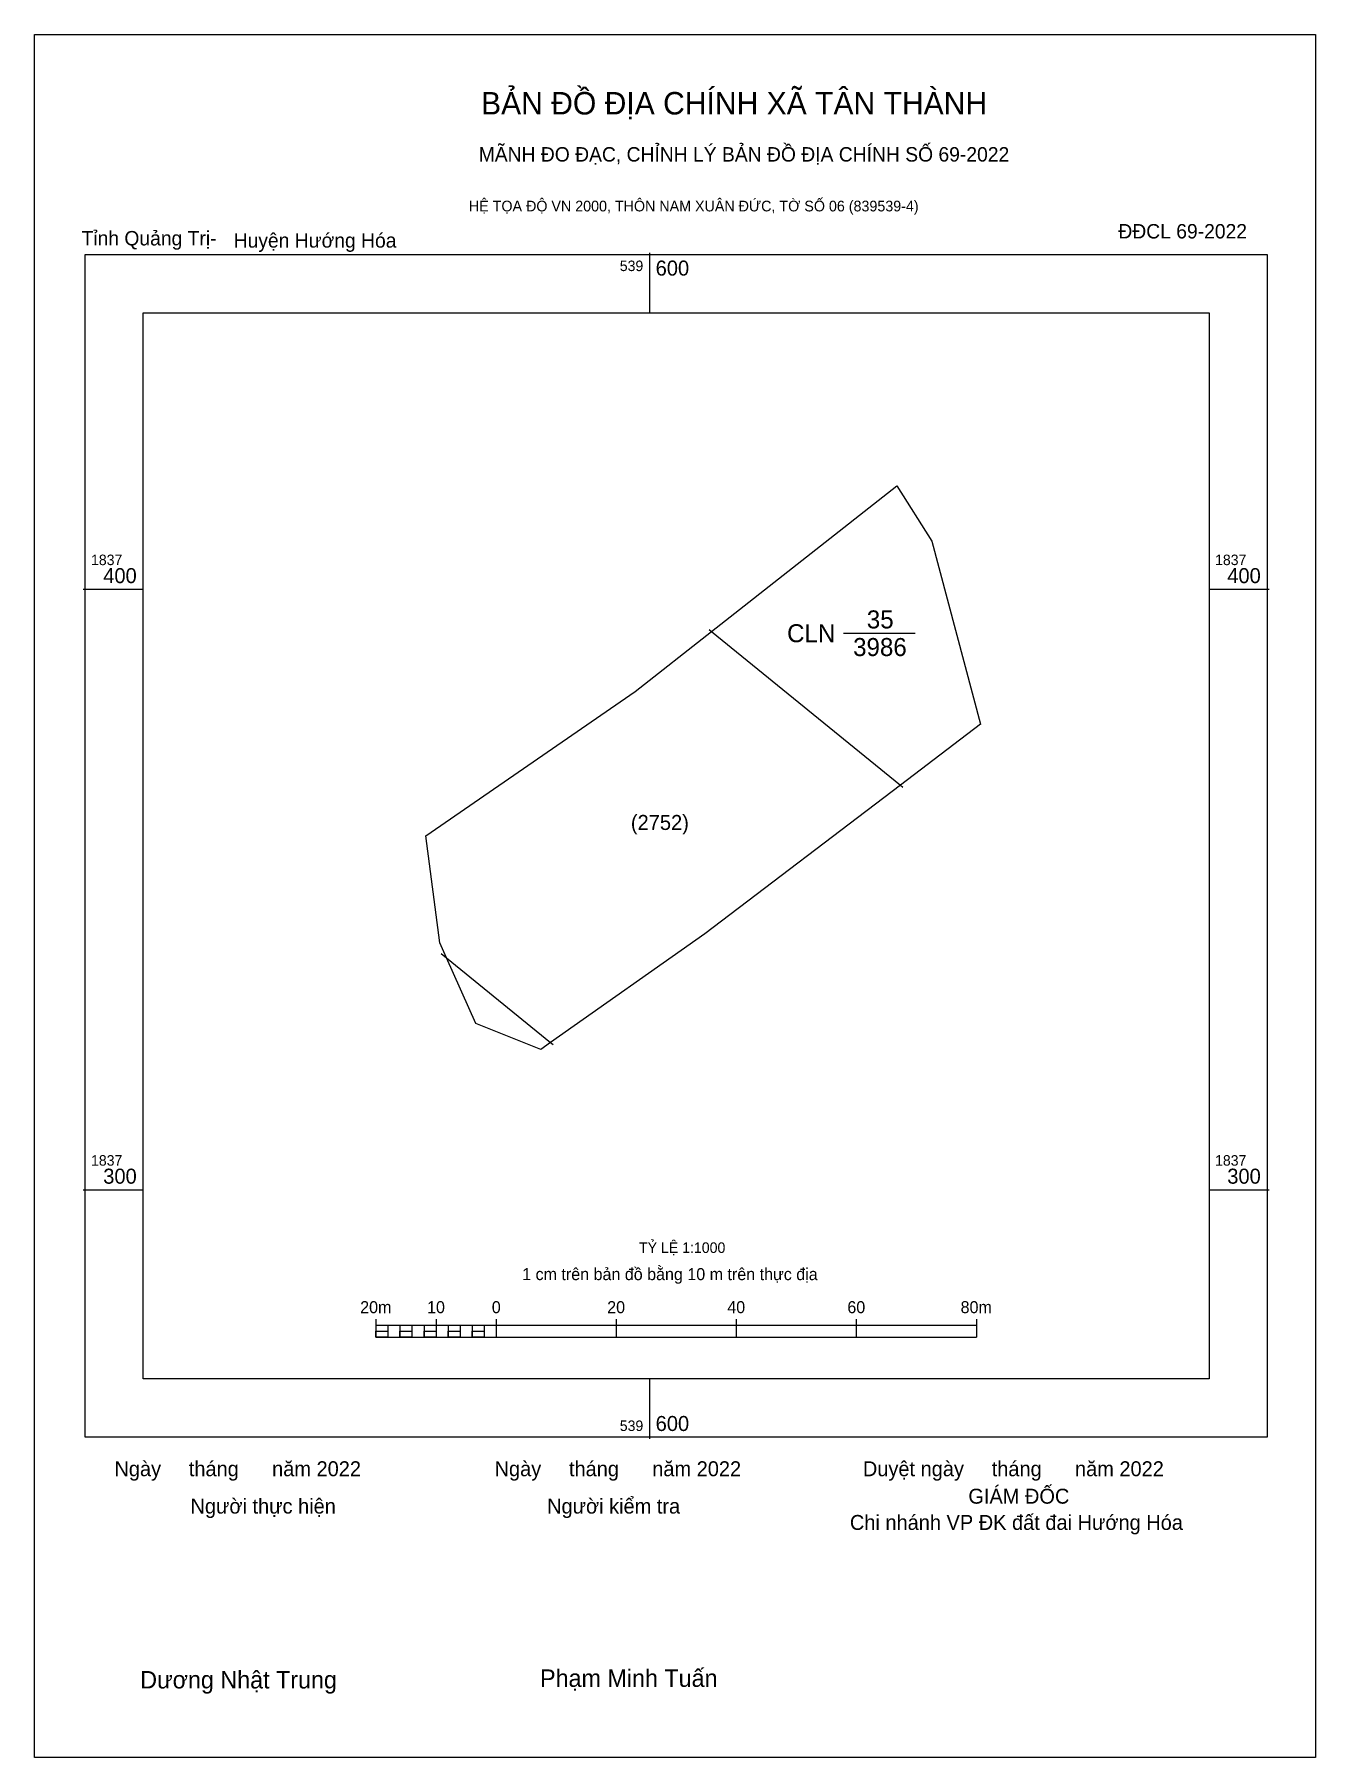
# Model space of a CAD drawing. Extents: x 539498 to 539711, y 1837205 to 1837492.
import ezdxf

# ---------------------------------------------------------------- set-up
doc = ezdxf.new("R2010")
doc.units = 0
for name, color, linetype in [('Level 10', 7, 'Continuous'), ('Level 13', 7, 'Continuous'), ('Level 15', 7, 'Continuous'), ('Level 27', 7, 'Continuous'), ('Level 50', 7, 'Continuous'), ('Level 6', 7, 'Continuous'), ('Level 62', 7, 'Continuous'), ('Level 63', 7, 'Continuous'), ('Level 9', 7, 'Continuous')]:
    doc.layers.add(name, color=color, linetype=linetype)

msp = doc.modelspace()

# ---------------------------------------------------------------- linework, layer by layer
at = {"layer": 'Level 10'}
msp.add_line((539632.29, 1837392.66), (539644.2, 1837392.66), dxfattribs=at)
msp.add_lwpolyline([(539562.72, 1837358.91), (539597.59, 1837382.96), (539610.31, 1837392.95), (539641.14, 1837417.18), (539646.97, 1837407.97), (539655.11, 1837377.49), (539641.77, 1837367.34), (539609.17, 1837342.6), (539583.51, 1837324.5), (539581.9, 1837323.37), (539571.06, 1837327.66), (539566.16, 1837338.63), (539565.04, 1837341.13)], close=True, dxfattribs=at)
at = {"layer": 'Level 15'}
msp.add_lwpolyline([(539497.54, 1837492.36), (539710.9, 1837492.36), (539710.9, 1837205.45), (539497.54, 1837205.45)], close=True, dxfattribs=at)
at = {"layer": 'Level 27'}
for p, q in [((539641.14, 1837417.18), (539641.15, 1837417.19)), ((539597.59, 1837382.96), (539597.58, 1837382.97)), ((539655.11, 1837377.49), (539655.11, 1837377.48)), ((539562.72, 1837358.91), (539562.71, 1837358.91)), ((539609.17, 1837342.6), (539609.18, 1837342.59))]:
    msp.add_line(p, q, dxfattribs=at)
at = {"layer": 'Level 50'}
for points in [[(539609.9, 1837393.28), (539610.31, 1837392.95), (539641.77, 1837367.34), (539642.17, 1837367.01)], [(539565.29, 1837339.34), (539566.16, 1837338.63), (539583.51, 1837324.5), (539583.92, 1837324.17)]]:
    msp.add_lwpolyline(points, dxfattribs=at)
at = {"layer": 'Level 62'}
msp.add_lwpolyline([(539515.66, 1837446.02), (539693.17, 1837446.02), (539693.17, 1837268.51), (539515.66, 1837268.51)], close=True, dxfattribs=at)
at = {"layer": 'Level 63'}
for p, q in [((539600, 1837456.02), (539600, 1837446.02)), ((539505.66, 1837400), (539515.66, 1837400)), ((539693.17, 1837400), (539703.17, 1837400)), ((539505.66, 1837300), (539515.66, 1837300)), ((539693.17, 1837300), (539703.17, 1837300)), ((539554.42, 1837278.44), (539554.42, 1837275.44)), ((539554.42, 1837277.44), (539654.42, 1837277.44)), ((539556.42, 1837277.44), (539556.42, 1837275.44)), ((539558.42, 1837277.44), (539558.42, 1837275.44)), ((539560.42, 1837277.44), (539560.42, 1837275.44)), ((539562.42, 1837277.44), (539562.42, 1837275.44)), ((539564.42, 1837278.44), (539564.42, 1837275.44)), ((539564.42, 1837277.44), (539564.42, 1837275.44)), ((539566.42, 1837277.44), (539566.42, 1837275.44)), ((539568.42, 1837277.44), (539568.42, 1837275.44)), ((539570.42, 1837277.44), (539570.42, 1837275.44)), ((539572.42, 1837277.44), (539572.42, 1837275.44)), ((539574.42, 1837278.44), (539574.42, 1837275.44)), ((539574.42, 1837277.44), (539574.42, 1837275.44)), ((539594.42, 1837278.44), (539594.42, 1837275.44)), ((539614.42, 1837278.44), (539614.42, 1837275.44)), ((539634.42, 1837278.44), (539634.42, 1837275.44)), ((539654.42, 1837278.44), (539654.42, 1837275.44)), ((539554.42, 1837275.44), (539654.42, 1837275.44)), ((539600, 1837268.51), (539600, 1837258.51))]:
    msp.add_line(p, q, dxfattribs=at)
for points in [[(539505.97, 1837455.71), (539702.86, 1837455.71), (539702.86, 1837258.82), (539505.97, 1837258.82)], [(539554.42, 1837276.44), (539556.42, 1837276.44), (539556.42, 1837275.44), (539554.42, 1837275.44)], [(539554.42, 1837276.44), (539556.42, 1837276.44), (539556.42, 1837275.44), (539554.42, 1837275.44)], [(539558.42, 1837276.44), (539560.42, 1837276.44), (539560.42, 1837275.44), (539558.42, 1837275.44)], [(539562.42, 1837276.44), (539564.42, 1837276.44), (539564.42, 1837275.44), (539562.42, 1837275.44)], [(539566.42, 1837276.44), (539568.42, 1837276.44), (539568.42, 1837275.44), (539566.42, 1837275.44)], [(539570.42, 1837276.44), (539572.42, 1837276.44), (539572.42, 1837275.44), (539570.42, 1837275.44)]]:
    msp.add_lwpolyline(points, close=True, dxfattribs=at)

# ---------------------------------------------------------------- texts
at = {"layer": 'Level 13'}
for s, p in [('35', (539636.17, 1837393.46)), ('CLN', (539622.89, 1837391.16)), ('3986', (539633.89, 1837388.86))]:
    msp.add_text(s, height=3, dxfattribs=at).set_placement(p)
at = {"layer": 'Level 6'}
msp.add_text('TỶ LỆ 1:1000', height=1.7579, dxfattribs=at).set_placement((539598.23, 1837289.47))
at = {"layer": 'Level 63'}
for s, height, p in [('BẢN ĐỒ ĐỊA CHÍNH XÃ TÂN THÀNH', 3.7437, (539571.92, 1837479.04)), ('MÃNH ĐO ĐẠC, CHỈNH LÝ BẢN ĐỒ ĐỊA CHÍNH SỐ 69-2022', 2.4022, (539571.53, 1837471.2)), ('HỆ TỌA ĐỘ VN 2000, THÔN NAM XUÂN ĐỨC, TỜ SỐ 06 (839539-4)', 1.7782, (539569.9, 1837462.9)), ('539', 1.75, (539595.03, 1837452.96)), ('600', 2.5, (539601, 1837452.21)), ('1837', 1.75, (539506.97, 1837404)), ('400', 2.5, (539509, 1837401)), ('1837', 1.75, (539694.17, 1837404)), ('400', 2.5, (539696.2, 1837401)), ('1837', 1.75, (539506.97, 1837304)), ('1837', 1.75, (539694.17, 1837304)), ('300', 2.5, (539509, 1837301)), ('300', 2.5, (539696.2, 1837301)), ('1 cm trên bản đồ bằng 10 m trên thực địa', 2, (539578.77, 1837284.94)), ('20m', 2, (539551.79, 1837279.44)), ('10', 2, (539562.93, 1837279.44)), ('0', 2, (539573.71, 1837279.44)), ('20', 2, (539592.93, 1837279.44)), ('40', 2, (539612.93, 1837279.44)), ('60', 2, (539632.93, 1837279.44)), ('80m', 2, (539651.79, 1837279.44)), ('539', 1.75, (539595.03, 1837259.82)), ('600', 2.5, (539601, 1837259.82)), ('Ngày     tháng      năm 2022', 2.4883, (539510.86, 1837252.29)), ('Ngày     tháng      năm 2022', 2.4883, (539574.17, 1837252.29)), ('Duyệt ngày     tháng      năm 2022', 2.4883, (539635.51, 1837252.29)), ('Người thực hiện', 2.4883, (539523.53, 1837246.07)), ('Người kiểm tra', 2.4883, (539582.92, 1837246.07)), ('GIÁM ĐỐC', 2.488, (539653.08, 1837247.72)), ('Chi nhánh VP ĐK đất đai Hướng Hóa', 2.4883, (539633.35, 1837243.35)), ('Dương Nhật Trung', 2.9024, (539515.16, 1837216.95)), ('Phạm Minh Tuấn', 2.9024, (539581.75, 1837217.21))]:
    msp.add_text(s, height=height, dxfattribs=at).set_placement(p)
at = {"layer": 'Level 9'}
for s, height, p in [('ĐĐCL 69-2022', 2.4022, (539678.06, 1837458.39)), ('Tỉnh Quảng Trị-', 2.4022, (539505.38, 1837457.23)), ('Huyện Hướng Hóa', 2.4022, (539530.72, 1837456.87)), ('(2752)', 2.5, (539596.87, 1837359.9))]:
    msp.add_text(s, height=height, dxfattribs=at).set_placement(p)

doc.saveas('drawing.dxf')
